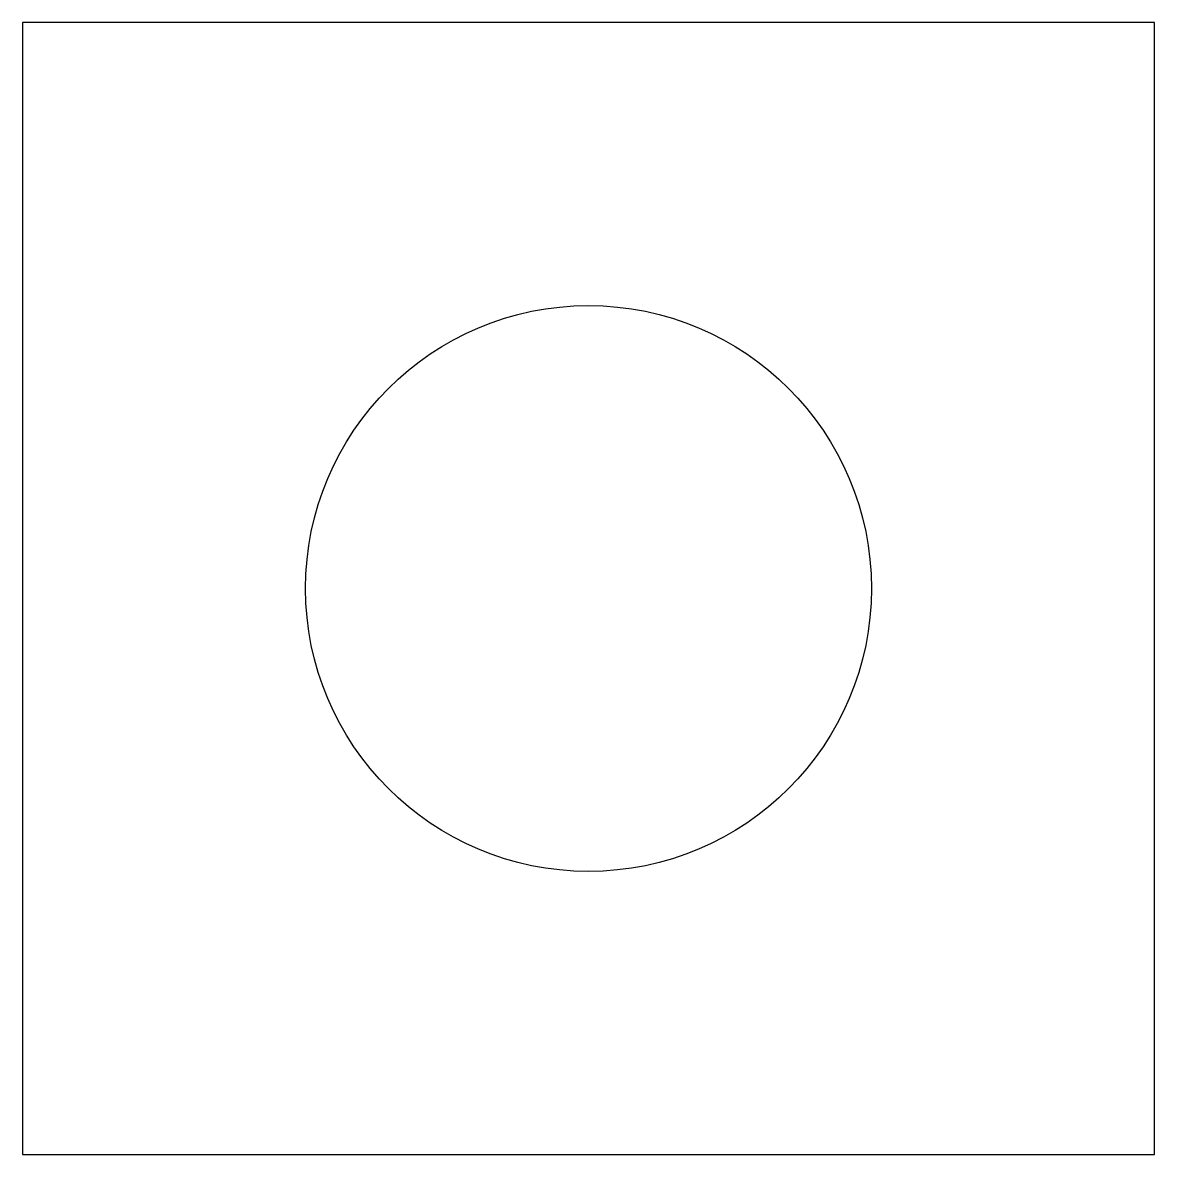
# Model space of a CAD drawing. Header units: metres. Extents: x 0 to 130, y 0 to 130.
import ezdxf

# ---------------------------------------------------------------- set-up
doc = ezdxf.new("R2010")
doc.units = ezdxf.units.M

msp = doc.modelspace()

# ---------------------------------------------------------------- linework, layer by layer
for p, q in [((130, 130), (0, 130)), ((0, 130), (0, 0)), ((130, 0), (130, 130)), ((0, 0), (130, 0))]:
    msp.add_line(p, q)
msp.add_circle((65, 65), 32.5)

doc.saveas('drawing.dxf')
